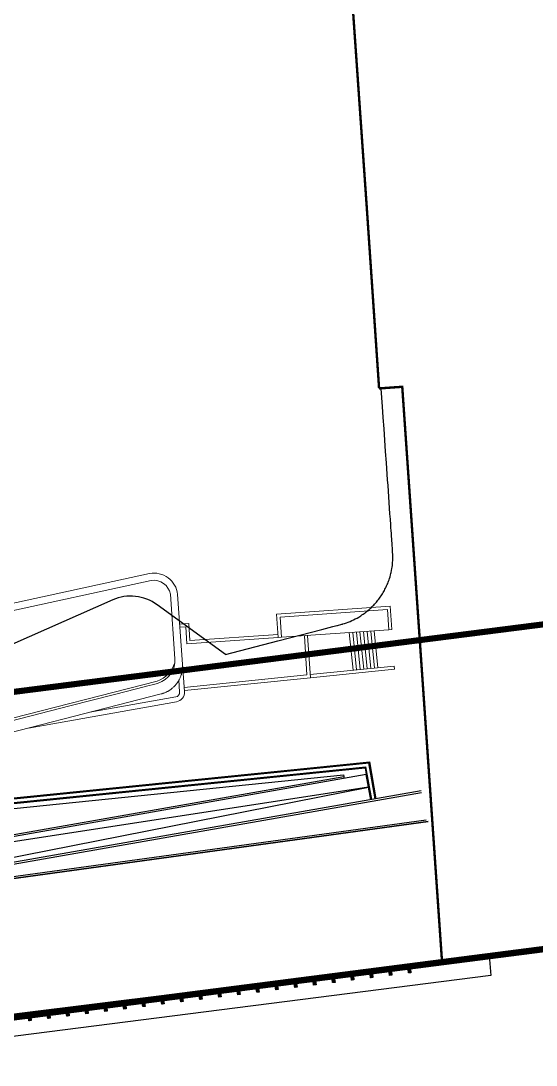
# Model space of a CAD drawing. Header units: millimetres. Extents: x 50357 to 985146, y 723188 to 1803594.
# Drawn here: x 832170 to 832202.3, y 819920.6 to 819986 of the extents above; entities that cross this region are included whole.
import ezdxf
from ezdxf.xclip import XClip

# ---------------------------------------------------------------- set-up
doc = ezdxf.new("R2010")
doc.units = ezdxf.units.MM
doc.header["$LTSCALE"] = 3
doc.header["$MEASUREMENT"] = 0
for name, pattern in [('B0703', [4.6875, 3.125, -1.5625]), ('DASHED', [19.05, 12.7, -6.35]), ('x-baseplan$0$DGN Style 2', [1.94727e-06, 0, -1.94727e-06])]:
    doc.linetypes.add(name, pattern=pattern)
doc.layers.get('Defpoints').update_dxf_attribs({"color": 32})
for name, color, linetype in [('00_Xref', 7, 'Continuous'), ('_PARCEL BOUNDARY', 10, 'DASHED'), ('LWK-GA_WALL', 8, 'Continuous'), ('LWK-MA_PAVING BANDING', 8, 'Continuous'), ('LWK-PROMENADE BALLUSTRADE', 8, 'Continuous'), ('Proposed Louvre wall', 4, 'Continuous'), ('UAJ-00XREF', 7, 'Continuous'), ('UAJ-90.5LAND', 8, 'Continuous'), ('UAJ_MID_ROOF', 3, 'Continuous')]:
    doc.layers.add(name, color=color, linetype=linetype)
for name, color, linetype, lineweight in [('UAJ-08META', 8, 'Continuous', 9), ('UAJ-24STAI-c', 8, 'Continuous', 9), ('UAJ-34RAIL-a', 1, 'Continuous', 13)]:
    doc.layers.add(name, color=color, linetype=linetype, lineweight=lineweight)
doc.layers.add('x-baseplan$0$AR-ROAD_AR_BS_MI_', color=7, linetype='Continuous', true_color=0x6d6d6d)
pattern_1 = [(315, (-2836.0025, 3466.4423), (1.767767, 1.767767), []), (45, (-2836.0025, 3466.4423), (-1.767767, 1.767767), [])]

# ---------------------------------------------------------------- blocks, each defined once
blk = doc.blocks.new('x-baseplan')
at = {"layer": 'x-baseplan$0$AR-ROAD_AR_BS_MI_', "linetype": 'x-baseplan$0$DGN Style 2', "lineweight": 0, "flags": 128}
blk.add_lwpolyline([(834687.683, 817936.854), (834552.251, 817919.489)], dxfattribs=at)
blk = doc.blocks.new('PROMENADE BALLUSTRADE')
at = {"layer": 'LWK-PROMENADE BALLUSTRADE'}
h = blk.add_hatch(dxfattribs=at)
h.set_pattern_fill('_USER', color=8, scale=2.5, angle=-45, double=1, pattern_type=0)
h.set_pattern_definition(pattern_1)
edge = h.paths.add_edge_path()
edge.add_line((-17, 43), (-17, 187))
edge.add_arc((-8, 187), 9, 90, 180, ccw=False)
edge.add_line((-8, 196), (-8, 190))
edge.add_arc((-8, 187), 3, 90, 180)
edge.add_line((-11, 187), (-11, 43))
edge.add_arc((-8, 43), 3, 180, 270)
edge.add_line((-8, 40), (-8, 34))
edge.add_arc((-8, 43), 9, 180, 270, ccw=False)
h = blk.add_hatch(dxfattribs=at)
h.set_pattern_fill('_USER', color=8, scale=2.5, angle=-45, double=1, pattern_type=0)
h.set_pattern_definition(pattern_1)
edge = h.paths.add_edge_path()
edge.add_line((17, 43), (17, 187))
edge.add_arc((8, 187), 9, 0, 90)
edge.add_line((8, 196), (8, 190))
edge.add_arc((8, 187), 3, 0, 90, ccw=False)
edge.add_line((11, 187), (11, 43))
edge.add_arc((8, 43), 3, -90, 0, ccw=False)
edge.add_line((8, 40), (8, 34))
edge.add_arc((8, 43), 9, -90, 0)
blk.add_lwpolyline([(75, 230), (75, 0), (-75, 0), (-75, 230)], close=True, dxfattribs=at)
at = {"layer": 'LWK-PROMENADE BALLUSTRADE', "color": 8}
for points in [[(-32.5, 205), (-67.5, 205)], [(-32.5, 25), (-67.5, 25)], [(-50, 187.5), (-50, 222.5)], [(-50, 7.5), (-50, 42.5)], [(67.5, 205), (32.5, 205)], [(67.5, 25), (32.5, 25)], [(50, 187.5), (50, 222.5)], [(50, 7.5), (50, 42.5)]]:
    blk.add_lwpolyline(points, dxfattribs=at)
at = {"layer": 'LWK-PROMENADE BALLUSTRADE'}
for points in [[(-5, 43, -1), (-11, 43), (-11, 187, -1), (-5, 187)], [(11, 187, 1), (5, 187), (5, 43, 1), (11, 43)]]:
    blk.add_lwpolyline(points, format="xyb", close=True, dxfattribs=at)
at = {"layer": 'LWK-PROMENADE BALLUSTRADE', "color": 8}
for centre in [(-50, 205), (-50, 25), (50, 205), (50, 25)]:
    blk.add_circle(centre, 12.5, dxfattribs=at)
blk = doc.blocks.new('3A35X-MAGP-P-LD-00-0')
at = {"layer": 'LWK-GA_WALL', "lineweight": 30, "ltscale": 0.5}
for points in [[(834651362, 817932119), (834651432, 817931120)], [(834651432, 817931120), (834575926, 817921450)]]:
    blk.add_lwpolyline(points, dxfattribs=at)
at = {"layer": 'LWK-GA_WALL', "ltscale": 0.5, "elevation": 4047}
blk.add_lwpolyline([(834647011, 817931894), (834636163, 817930508), (834621889, 817928712), (834608683, 817926959), (834590467, 817924721), (834569539, 817921947), (834552150, 817919745), (834551322, 817919445), (834529685, 817911079), (834518657, 817906847), (834506366, 817902183), (834496343, 817898357), (834485453, 817894209), (834473244, 817889480), (834460256, 817884558), (834451189, 817881116), (834434617, 817874777)], dxfattribs=at)
at = {"layer": 'LWK-GA_WALL', "lineweight": 30, "ltscale": 0.5, "elevation": 4047}
blk.add_lwpolyline([(834647049, 817931596), (834636200, 817930210), (834621928, 817928414), (834608721, 817926661), (834590505, 817924424), (834569578, 817921650), (834552220, 817919452), (834551427, 817919164), (834529793, 817910799), (834518764, 817906567), (834506473, 817901903), (834496450, 817898077), (834485560, 817893929), (834473351, 817889200), (834460362, 817884277), (834451296, 817880835), (834434724, 817874497)], dxfattribs=at)
at = {"layer": 'LWK-MA_PAVING BANDING', "ltscale": 0.5}
for p, q in [((834604588, 817940457, 0), (834643798, 817944444, 0)), ((834643624, 817943700, 0), (834606395, 817937151, 0))]:
    blk.add_line(p, q, dxfattribs=at)
for points in [[(834634789, 817951233), (834638077, 817952087), (834640826, 817952800), (834641513, 817952978), (834641685, 817953023), (834641771, 817953045), (834641793, 817953050), (834641804, 817953053), (834641812, 817953055), (834642085, 817953129), (834642093, 817953132), (834642103, 817953134), (834642113, 817953137), (834642122, 817953140), (834642141, 817953145), (834642258, 817953181), (834642373, 817953221), (834642487, 817953263), (834642599, 817953308), (834642710, 817953357), (834642820, 817953408), (834642929, 817953463), (834643036, 817953520), (834643142, 817953581), (834643210, 817953623), (834643279, 817953666), (834643346, 817953711), (834643413, 817953756), (834643479, 817953803), (834643544, 817953851), (834643608, 817953901), (834643671, 817953951), (834643733, 817954003), (834643795, 817954056), (834643855, 817954110), (834643914, 817954165), (834643973, 817954221), (834644030, 817954278), (834644086, 817954336), (834644141, 817954396), (834644195, 817954456), (834644248, 817954517), (834644299, 817954579), (834644350, 817954643), (834644399, 817954707), (834644447, 817954772), (834644494, 817954838), (834644540, 817954904), (834644584, 817954972), (834644627, 817955041), (834644669, 817955110), (834644710, 817955180), (834644749, 817955250), (834644787, 817955322), (834644824, 817955394), (834644859, 817955466), (834644893, 817955540), (834644926, 817955614), (834644957, 817955688), (834644987, 817955764), (834645015, 817955839), (834645042, 817955916), (834645068, 817955991), (834645104, 817956108), (834645136, 817956226), (834645156, 817956305), (834645174, 817956381), (834645199, 817956501), (834645221, 817956621), (834645233, 817956699), (834645250, 817956820), (834645262, 817956941), (834645269, 817957021), (834645274, 817957102), (834645278, 817957182), (834645280, 817957325), (834645280, 817957406), (834645279, 817957425), (834645279, 817957445), (834645279, 817957456), (834645278, 817957464), (834645268, 817957699), (834645264, 817957750), (834645264, 817957760), (834645262, 817957782), (834645261, 817957804), (834645257, 817957848), (834645254, 817957893), (834645251, 817957937), (834645245, 817958025), (834645239, 817958114), (834645232, 817958202), (834645229, 817958247), (834645226, 817958291), (834645220, 817958379), (834645213, 817958468), (834645201, 817958645), (834645195, 817958734), (834645188, 817958822), (834645176, 817958999), (834645163, 817959176), (834645151, 817959354), (834645126, 817959708), (834645100, 817960062), (834645075, 817960416), (834645050, 817960770), (834645025, 817961124), (834645000, 817961478), (834644975, 817961833), (834644950, 817962187), (834644925, 817962541), (834644900, 817962895), (834644875, 817963249), (834644824, 817963957), (834644774, 817964666), (834644724, 817965374), (834644674, 817966082), (834644624, 817966791), (834644547, 817967885)], [(834644196, 817942176), (834643798, 817944444)]]:
    blk.add_lwpolyline(points, dxfattribs=at)
at = {"layer": 'LWK-MA_PAVING BANDING', "ltscale": 0.5, "elevation": 0}
blk.add_lwpolyline([(834634789, 817951233), (834630495, 817954351, 0.267258), (834627717, 817954646), (834611980, 817947682, 0.443097), (834611141, 817945151), (834611168, 817945102)], format="xyb", dxfattribs=at)
at = {"layer": 'LWK-MA_PAVING BANDING', "ltscale": 0.5, "elevation": 0, "flags": 128}
blk.add_lwpolyline([(834647500, 817940768), (834606746, 817935156), (834606396, 817937149), (834606072, 817937094, 0.157628), (834604979, 817936514), (834604215, 817935777, -0.176318), (834600278, 817934024), (834579253, 817932554), (834543070, 817930025)], format="xyb", dxfattribs=at)
at = {"layer": 'Proposed Louvre wall', "linetype": 'B0703', "extrusion": (7.20637e-08, -1.03084e-06, 1)}
blk.add_lwpolyline([(834631984, 817952207), (834631984, 817952207)], dxfattribs=at)
at = {"layer": 'UAJ-08META', "color": 2}
for p, q in [((834630028, 817956306), (834613640, 817952729)), ((834630127, 817955871), (834613694, 817952283)), ((834631616, 817950966, 24202), (834631333, 817955006)), ((834637995, 817953764), (834645124, 817954263)), ((834638098, 817952293), (834637995, 817953764)), ((834644951, 817954050), (834638208, 817953579)), ((834645039, 817952778), (834644951, 817954050)), ((834645124, 817954263), (834645227, 817952791)), ((834638208, 817953579), (834638297, 817952307)), ((834645227, 817952791), (834645039, 817952778)), ((834638297, 817952307), (834638098, 817952293))]:
    blk.add_line(p, q, dxfattribs=at)
for points in [[(834632095, 817950620), (834631789, 817954995)], [(834630749, 817948752), (834630784, 817948761), (834630819, 817948771), (834630854, 817948782), (834630889, 817948794), (834630924, 817948806), (834630959, 817948820), (834630994, 817948834), (834631028, 817948849), (834631063, 817948864), (834631097, 817948881), (834631132, 817948898), (834631166, 817948917), (834631199, 817948936), (834631233, 817948955), (834631266, 817948976), (834631299, 817948998), (834631332, 817949020), (834631364, 817949043), (834631396, 817949067), (834631427, 817949091), (834631458, 817949117), (834631489, 817949143), (834631518, 817949170), (834631548, 817949198), (834631577, 817949226), (834631605, 817949255), (834631632, 817949285), (834631659, 817949315), (834631686, 817949346), (834631711, 817949378), (834631736, 817949410), (834631760, 817949442), (834631784, 817949476), (834631806, 817949510), (834631828, 817949544), (834631849, 817949579), (834631869, 817949614), (834631889, 817949649), (834631907, 817949685), (834631925, 817949722), (834631942, 817949758), (834631958, 817949795), (834631973, 817949832), (834631988, 817949869), (834632001, 817949907), (834632014, 817949945), (834632025, 817949983), (834632036, 817950021), (834632046, 817950059), (834632055, 817950097), (834632063, 817950135), (834632071, 817950173), (834632077, 817950211), (834632083, 817950249), (834632088, 817950287), (834632092, 817950325), (834632095, 817950362), (834632097, 817950400), (834632099, 817950437), (834632100, 817950474), (834632100, 817950511), (834632099, 817950548), (834632097, 817950584), (834632095, 817950620)], [(834591812, 817938706), (834630749, 817948752)]]:
    blk.add_lwpolyline(points, dxfattribs=at)
blk.add_polyline3d([(834591637, 817939384, 12101), (834591817, 817939430, 12101), (834592166, 817939520, 12101), (834592865, 817939701, 12101), (834619433, 817946555, 12101), (834625026, 817947998, 12101), (834627823, 817948719, 12101), (834629221, 817949080, 12101), (834629920, 817949260, 12101), (834630270, 817949351, 12101), (834630445, 817949396, 12101), (834630568, 817949428, 12101)], dxfattribs=at)
for centre, radius, start, end in [((834630297, 817954829), 1502, 6.36545, 100.30025), ((834630294, 817954831), 1053, 9.56882, 99.17397), ((834630113, 817950864, 24202), 1507, 287.59073, 3.86465)]:
    blk.add_arc(centre, radius, start, end, dxfattribs=at)
at = {"layer": 'UAJ-24STAI-c'}
for p, q in [((834642545, 817952604), (834642786, 817950241)), ((834642770, 817952620), (834643009, 817950264)), ((834642994, 817952635), (834643233, 817950287)), ((834643219, 817952651), (834643457, 817950310)), ((834643444, 817952667), (834643681, 817950332)), ((834643668, 817952682), (834643905, 817950355)), ((834643893, 817952691), (834644129, 817950378)), ((834644117, 817952714), (834644352, 817950401))]:
    blk.add_line(p, q, dxfattribs=at)
at = {"layer": 'UAJ-34RAIL-a'}
for p, q in [((834631920, 817953136), (834632482, 817953175)), ((834632482, 817953175), (834632552, 817952106)), ((834632297, 817952961), (834631934, 817952936)), ((834632365, 817951892), (834632297, 817952961)), ((834632552, 817952106), (834638084, 817952492)), ((834638297, 817952307), (834645039, 817952778)), ((834639735, 817952407), (834639898, 817949948)), ((834640117, 817949769), (834639934, 817952421)), ((834638098, 817952293), (834632365, 817951892)), ((834632216, 817948901), (834632095, 817950620)), ((834639898, 817949948), (834632198, 817949164)), ((834632212, 817948965), (834640117, 817949769)), ((834612319, 817944873), (834630503, 817949565)), ((834631866, 817949608), (834631917, 817948880)), ((834631670, 817948564), (834626296, 817947603)), ((834622450, 817946610), (834631723, 817948268))]:
    blk.add_line(p, q, dxfattribs=at)
at = {"layer": 'UAJ-34RAIL-a', "color": 8}
for p, q in [((834645363, 817950503), (834640103, 817949968)), ((834645383, 817950305), (834645363, 817950503)), ((834640117, 817949769), (834645383, 817950305))]:
    blk.add_line(p, q, dxfattribs=at)
at = {"layer": 'UAJ-34RAIL-a'}
for centre, radius, start, end in [((834629946, 817951215), 1742, 288.64013, 342.94145), ((834631618, 817948859), 300, 280.06672, 4.06805), ((834631618, 817948859), 600, 280.13586, 3.99891)]:
    blk.add_arc(centre, radius, start, end, dxfattribs=at)
at = {"layer": 'UAJ-90.5LAND', "ltscale": 0.5}
for p, q in [((834604583, 817940506, 0), (834643839, 817944498, 0)), ((834604589, 817940447, 0), (834643789, 817944433, 0)), ((834604612, 817940218, 0), (834643600, 817944182, 0)), ((834604618, 817940158, 0), (834643550, 817944117, 0)), ((834643550, 817944117, 0), (834643624, 817943700, 0)), ((834604649, 817939860, 0), (834642202, 817943678, 0)), ((834643624, 817943700, 0), (834606395, 817937151, 0))]:
    blk.add_line(p, q, dxfattribs=at)
for points in [[(834644246, 817942185), (834643839, 817944498)], [(834643960, 817942135), (834643600, 817944182)], [(834644187, 817942175), (834643789, 817944433)], [(834643901, 817942124), (834643624, 817943700)]]:
    blk.add_lwpolyline(points, dxfattribs=at)
at = {"layer": 'UAJ-90.5LAND', "elevation": 0}
for points in [[(834606050, 817937217), (834642219, 817943580)], [(834642202, 817943678), (834642241, 817943457)], [(834606673, 817935575), (834643762, 817942912), (834606395, 817937151)], [(834647066, 817942681), (834606673, 817935575), (834606746, 817935156), (834647500, 817940768)], [(834647075, 817942556), (834606817, 817935473), (834606849, 817935296), (834647368, 817940876)]]:
    blk.add_lwpolyline(points, dxfattribs=at)
blk.add_lwpolyline([(834647500, 817940768), (834606746, 817935156), (834606396, 817937149), (834606072, 817937094, 0.157628), (834604979, 817936514), (834604215, 817935777, -0.176318), (834600278, 817934024), (834579253, 817932554), (834543070, 817930025)], format="xyb", dxfattribs=at)
at = {"layer": 'UAJ_MID_ROOF', "color": 8, "linetype": 'Continuous', "ltscale": 10}
for p, q in [((834637081, 817949581), (834637081, 817949581)), ((834637230, 817949601), (834637230, 817949601))]:
    blk.add_line(p, q, dxfattribs=at)
at = {"layer": 'LWK-PROMENADE BALLUSTRADE', "color": 2}
for p, rotation in [((834646324, 817931503, 4047), 187.2803119752081), ((834640372, 817930743, 4047), 187.2803119752081), ((834641562, 817930895, 4047), 187.2803119752081), ((834642753, 817931047, 4047), 187.2803119752081), ((834643943, 817931199, 4047), 187.2803119752081), ((834645133, 817931351, 4047), 187.2803119752081), ((834635610, 817930136, 4047), 187.1717514235347), ((834636801, 817930287, 4047), 187.2803119752081), ((834637991, 817930439, 4047), 187.2803119752081), ((834639182, 817930591, 4047), 187.2803119752081), ((834630848, 817929537, 4047), 187.1717514235347), ((834632039, 817929686, 4047), 187.1717514235347), ((834633229, 817929836, 4047), 187.1717514235347), ((834634420, 817929986, 4047), 187.1717514235347), ((834624895, 817928788, 4047), 187.1717514235347), ((834626086, 817928937, 4047), 187.1717514235347), ((834627276, 817929087, 4047), 187.1717514235347), ((834628467, 817929237, 4047), 187.1717514235347), ((834629657, 817929387, 4047), 187.1717514235347), ((834622514, 817928488, 4047), 187.1717514235347), ((834623704, 817928638, 4047), 187.1717514235347)]:
    blk.add_blockref('PROMENADE BALLUSTRADE', p, dxfattribs=dict(at, rotation=rotation))
blk = doc.blocks.new('PARCEL BOUNDARY')
at = {"layer": '_PARCEL BOUNDARY', "ltscale": 0.2, "const_width": 400}
blk.add_lwpolyline([(835046275, 817368216), (834552235, 817304559), (834423997, 817255556), (834415272, 817250725), (834383474, 817223368), (834373340, 817213382), (834356312, 817191233), (834343998, 817171014), (834339429, 817163257), (834334619, 817148570), (834329521, 817139415), (834322539, 817136162), (834256694, 817133907), (834232989, 817133690)], dxfattribs=at)
at = {"layer": '_PARCEL BOUNDARY', "ltscale": 100, "const_width": 383}
blk.add_lwpolyline([(834825297, 817359878), (834547391, 817324442), (834507889, 817309232), (834400429, 817287354), (834387406, 817251986), (834383005, 817248414), (834354246, 817219522), (834337980, 817200220), (834315409, 817154090), (834304897, 817153962), (834294102, 817156289), (834266885, 817154545), (834097559, 817154381)], dxfattribs=at)

msp = doc.modelspace()

# ---------------------------------------------------------------- block references
at = {"layer": '00_Xref'}
ref = msp.add_blockref('x-baseplan', (-2451.8823, 1995.1308), dxfattribs=at)
XClip(ref).set_block_clipping_path([(834202.5721001658, 818417.7772892595), (834906.8000387838, 818467.0082229956), (834956.1800785905, 817760.6473843332), (834251.9521399725, 817711.4164505971)])

# ---------------------------------------------------------------- next in the draw order: block references
at = {"layer": 'UAJ-00XREF', "ltscale": 0.5, "xscale": 0.0009999999999999998, "yscale": 0.0009999999999999998, "zscale": 0.0009999999999999998, "rotation": 359.9752874263863}
msp.add_blockref('3A35X-MAGP-P-LD-00-0', (-2804.6854, 2355.157, -0.0001), dxfattribs=at)

# ---------------------------------------------------------------- next in the draw order: linework, layer by layer
at = {"layer": 'Defpoints', "ltscale": 100, "const_width": 0.15, "elevation": 988.9998, "flags": 128}
for points in [[(832192.4534, 819963.0008), (832193.9049, 819963.1023), (832196.4015, 819927.0204), (832195.0134, 819926.7451), (832100.5301, 819914.6327), (832057.9337, 819898.3719), (832041.9348, 820127.3448)], [(832188.5872, 820050.7744), (832191.6802, 820006.5825), (832189.4363, 820006.4255), (832191.6814, 819974.3396), (832192.4534, 819963.0008)]]:
    msp.add_lwpolyline(points, dxfattribs=at)

# ---------------------------------------------------------------- next in the draw order: block references
at = {"xscale": 0.001, "yscale": 0.001, "zscale": 0.001, "rotation": 359.998908534026}
msp.add_blockref('PARCEL BOUNDARY', (-2467.289, 2626.0129, -0.0001), dxfattribs=at)

doc.saveas('drawing.dxf')
